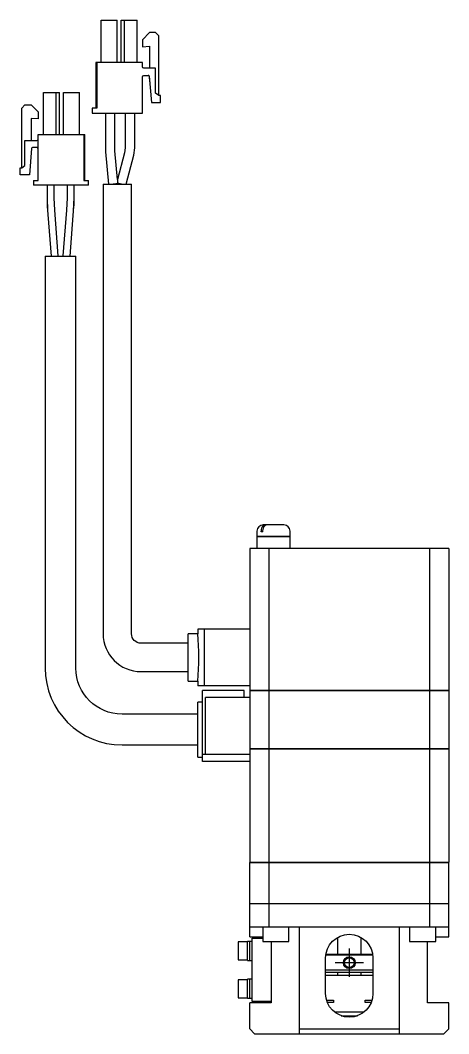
# Model space of a CAD drawing. Extents: x 0 to 1659, y -8 to 1394.
# Drawn here: x 688.7 to 779.2, y 183.5 to 397.6 of the extents above; entities that cross this region are included whole.
import ezdxf

# ---------------------------------------------------------------- set-up
doc = ezdxf.new("R2010")
doc.units = 0
doc.header["$LTSCALE"] = 0.5
doc.linetypes.add('CENTER', pattern=[50.8, 31.75, -6.35, 6.35, -6.35])
for name, color, linetype in [('MSM_CENTER', 1, 'CENTER'), ('MSM_CONTINUOUS', 7, 'CONTINUOUS'), ('MSM_NARROW', 5, 'CONTINUOUS')]:
    doc.layers.add(name, color=color, linetype=linetype)

msp = doc.modelspace()

# ---------------------------------------------------------------- linework, layer by layer
at = {"layer": 'MSM_CENTER'}
for p, q in [((758.15, 201.5), (758.15, 195.5)), ((761.15, 198.5), (755.15, 198.5))]:
    msp.add_line(p, q, dxfattribs=at)
at = {"layer": 'MSM_CONTINUOUS'}
for p, q in [((705.75, 388.7), (705.75, 397.6)), ((705.75, 388.7), (705.75, 397.6)), ((705.75, 397.6), (709.15, 397.6)), ((709.15, 388.7), (709.15, 397.6)), ((709.95, 388.7), (709.95, 397.6)), ((709.95, 397.6), (713.35, 397.6)), ((709.95, 388.7), (709.95, 397.6)), ((710.7, 388.7), (710.7, 397.6)), ((713.35, 388.7), (713.35, 397.6)), ((715.95, 395), (714.45, 393.5)), ((715.95, 395), (714.45, 393.5)), ((717.25, 395), (715.95, 395)), ((717.95, 394.3), (717.25, 395)), ((717.95, 381.7), (717.95, 394.3)), ((714.45, 393.5), (714.45, 392)), ((714.45, 393.5), (714.45, 392)), ((714.45, 392), (715.95, 392.13)), ((715.95, 392.13), (715.95, 387.45)), ((715.95, 392.13), (715.95, 387.45)), ((704.85, 388.7), (704.6, 388.7)), ((704.6, 388.7), (704.6, 379)), ((704.85, 388.7), (704.85, 379)), ((714.45, 388.7), (704.85, 388.7)), ((704.85, 388.7), (704.85, 379)), ((714.45, 387.75), (714.45, 388.7)), ((714.45, 378), (714.45, 385.65)), ((717.25, 387.45), (714.75, 387.45)), ((714.75, 385.95), (715.65, 385.95)), ((715.85, 385.77), (716.34, 380.2)), ((715.85, 385.77), (715.95, 384.62)), ((715.85, 385.77), (716.34, 380.2)), ((715.85, 385.77), (715.95, 384.62)), ((717.25, 382.2), (717.25, 387.45)), ((715.95, 384.62), (715.95, 384.62)), ((693.55, 373.45), (693.55, 382.35)), ((693.55, 382.35), (696.95, 382.35)), ((696.2, 373.45), (696.2, 382.35)), ((696.95, 373.45), (696.95, 382.35)), ((697.75, 382.35), (701.15, 382.35)), ((697.75, 373.45), (697.75, 382.35)), ((701.15, 373.45), (701.15, 382.35)), ((717.95, 381.7), (717.25, 382.2)), ((718.25, 381.7), (717.95, 381.7)), ((718.25, 380.2), (718.25, 381.7)), ((688.95, 379.05), (689.65, 379.75)), ((688.95, 366.45), (688.95, 379.05)), ((689.65, 379.75), (690.95, 379.75)), ((690.95, 379.75), (692.45, 378.25)), ((703.85, 379), (703.85, 378)), ((704.85, 379), (703.85, 379)), ((703.85, 379), (703.85, 378)), ((716.34, 380.2), (718.25, 380.2)), ((692.45, 376.75), (690.95, 376.88)), ((690.95, 376.88), (690.95, 372.2)), ((692.45, 378.25), (692.45, 376.75)), ((703.85, 378), (714.45, 378)), ((706.63, 378), (706.63, 370.1)), ((708.63, 370.1), (708.63, 378)), ((710.83, 378), (710.83, 370.64)), ((712.83, 370.64), (712.83, 378)), ((692.45, 363.75), (692.45, 373.45)), ((692.45, 373.45), (702.3, 373.45)), ((702.05, 373.45), (702.05, 363.75)), ((702.3, 363.75), (702.3, 373.45)), ((689.65, 366.95), (689.65, 372.2)), ((689.65, 372.2), (692.15, 372.2)), ((691.05, 370.52), (690.57, 364.95)), ((692.15, 370.7), (691.25, 370.7)), ((710.83, 370.64), (710.7, 369.63)), ((712.63, 369.13), (712.83, 370.64)), ((706.63, 370.1), (706.64, 369.81)), ((706.64, 369.81), (707.3, 363)), ((708.63, 370), (708.63, 370.1)), ((709.22, 363.95), (708.63, 370)), ((710.7, 369.63), (709.22, 363.95)), ((711.04, 363), (712.63, 369.13)), ((688.65, 364.95), (688.65, 366.45)), ((688.65, 366.45), (688.95, 366.45)), ((688.95, 366.45), (689.65, 366.95)), ((690.57, 364.95), (688.65, 364.95)), ((691.45, 363.75), (691.45, 362.75)), ((691.45, 363.75), (692.45, 363.75)), ((703.05, 362.75), (691.45, 362.75)), ((694.33, 362.75), (694.33, 359.12)), ((695.83, 360.12), (695.83, 362.75)), ((698.53, 362.75), (698.53, 360.12)), ((700.03, 359.15), (700.03, 362.75)), ((702.05, 363.75), (703.05, 363.75)), ((703.05, 362.75), (703.05, 363.75)), ((706.15, 363), (712.15, 363)), ((706.15, 363), (706.15, 268)), ((709.3, 363.1), (708.3, 363)), ((709.22, 363.95), (709.16, 363.22)), ((709.29, 363.19), (709.16, 363.22)), ((710, 363), (709.16, 363.22)), ((709.16, 363.22), (709.29, 363.19)), ((709.29, 363.19), (710, 363)), ((709.3, 363.1), (709.29, 363.19)), ((712.15, 268), (712.15, 363)), ((694.33, 360.12), (694.43, 357.38)), ((695.92, 357.49), (695.83, 360.12)), ((698.53, 360.12), (698.43, 357.49)), ((699.92, 357.37), (700.03, 360.12)), ((694.36, 358.32), (695.15, 347.75)), ((699.16, 347.75), (699.99, 358.29)), ((696.65, 347.81), (695.92, 357.49)), ((698.43, 357.49), (697.66, 347.81)), ((693.9, 347.75), (700.4, 347.75)), ((693.9, 347.75), (693.9, 260.75)), ((700.4, 260.75), (700.4, 347.75)), ((738.65, 289.7), (738.65, 288.55)), ((739.51, 289.5), (739.51, 289.7)), ((739.86, 289.5), (739.51, 289.5)), ((739.86, 289.5), (739.86, 289.7)), ((744.35, 291), (739.95, 291)), ((745.65, 288.55), (745.65, 289.7)), ((745.65, 288.55), (738.65, 288.55)), ((745.65, 288.5), (738.65, 288.5)), ((738.65, 288.5), (738.65, 286)), ((738.7, 288.55), (738.7, 288.5)), ((745.6, 288.5), (745.6, 288.55)), ((745.65, 286), (745.65, 288.5)), ((737.15, 286), (737.15, 256.05)), ((779.15, 286), (737.15, 286)), ((741.18, 286), (741.18, 256.05)), ((775.12, 286), (775.12, 256.05)), ((779.15, 286), (779.15, 256.05)), ((724.15, 258), (724.15, 268)), ((726.16, 268), (724.15, 268)), ((737.15, 269), (726.16, 269)), ((726.16, 269), (726.16, 268)), ((727.58, 257), (727.58, 269)), ((724.15, 266), (714.15, 266)), ((714.15, 260), (724.15, 260)), ((724.15, 258), (726.16, 258)), ((726.16, 258), (726.16, 257)), ((737.15, 257), (726.16, 257)), ((735.95, 256), (727.15, 256)), ((727.15, 241), (727.15, 256)), ((735.95, 254.5), (735.95, 256)), ((737.15, 256.05), (779.15, 256.05)), ((737.15, 256), (737.15, 219.75)), ((737.15, 256), (779.15, 256)), ((737.2, 256.05), (737.2, 256)), ((741.18, 256), (741.18, 243.75)), ((741.44, 256.05), (741.44, 256)), ((774.87, 256.05), (774.87, 256)), ((775.12, 256), (775.12, 243.75)), ((779.1, 256.05), (779.1, 256)), ((779.15, 256), (779.15, 243.75)), ((726.15, 241.93), (726.15, 253.57)), ((727.15, 253.57), (726.15, 253.57)), ((727.75, 242.5), (727.75, 254.5)), ((737.15, 254.5), (727.75, 254.5)), ((726.15, 251), (710.15, 251)), ((710.15, 244.5), (726.15, 244.5)), ((737.15, 242.5), (727.15, 242.5)), ((737.15, 243.75), (779.15, 243.75)), ((737.15, 243.7), (779.15, 243.7)), ((737.2, 243.75), (737.2, 243.7)), ((741.18, 243.7), (741.18, 219.75)), ((741.44, 243.75), (741.44, 243.7)), ((774.87, 243.75), (774.87, 243.7)), ((775.12, 243.7), (775.12, 219.75)), ((779.1, 243.75), (779.1, 243.7)), ((779.15, 243.7), (779.15, 219.75)), ((726.15, 241.93), (727.15, 241.93)), ((737.15, 241), (727.15, 241)), ((737.15, 219.75), (779.15, 219.75)), ((737.15, 219.7), (779.15, 219.7)), ((737.15, 204), (737.15, 219.7)), ((737.2, 219.75), (737.2, 219.7)), ((741.18, 219.7), (741.18, 211)), ((741.44, 219.75), (741.44, 219.7)), ((774.87, 219.75), (774.87, 219.7)), ((775.12, 219.7), (775.12, 211)), ((779.1, 219.75), (779.1, 219.7)), ((779.15, 204), (779.15, 219.7)), ((737.15, 211), (779.15, 211)), ((741.15, 211), (741.15, 206)), ((775.15, 206), (775.15, 211)), ((779.15, 206), (737.15, 206)), ((739.9, 206), (739.9, 203)), ((745.4, 203), (745.4, 206)), ((747.65, 183.5), (747.65, 206)), ((768.65, 206), (768.65, 183.5)), ((770.9, 206), (770.9, 203)), ((776.4, 203), (776.4, 206)), ((737.15, 204), (739.9, 204)), ((737.65, 190.3), (737.65, 203.7)), ((737.65, 203.7), (739.9, 203.7)), ((755.65, 203.83), (755.65, 200.3)), ((760.65, 200.3), (760.65, 203.83)), ((776.4, 204), (779.15, 204)), ((734.65, 202.9), (734.65, 199.1)), ((736.65, 202.9), (734.65, 202.9)), ((736.65, 199), (736.65, 203)), ((737.65, 203), (736.65, 203)), ((737.15, 199), (737.15, 203)), ((739.9, 203), (745.4, 203)), ((741.65, 203), (741.65, 190)), ((770.9, 203), (776.4, 203)), ((774.65, 190), (774.65, 203)), ((753.15, 192), (753.15, 199.5)), ((763.12, 200.1), (753.19, 200.1)), ((753.22, 200.3), (763.09, 200.3)), ((763.15, 199.5), (763.15, 192)), ((734.65, 199.1), (736.65, 199.1)), ((736.65, 199), (737.65, 199)), ((753.15, 197), (763.15, 197)), ((734.65, 194.9), (734.65, 191.1)), ((736.65, 194.9), (734.65, 194.9)), ((736.65, 191), (736.65, 195)), ((737.65, 195), (736.65, 195)), ((737.15, 191), (737.15, 195)), ((753.15, 196.5), (763.15, 196.5)), ((763.15, 195.8), (753.15, 195.8)), ((755.65, 196.5), (755.65, 195.8)), ((760.65, 195.8), (760.65, 196.5)), ((734.65, 191.1), (736.65, 191.1)), ((736.65, 191), (737.65, 191)), ((753.35, 190.6), (754.82, 190.6)), ((754.8, 190.6), (754.8, 190.1)), ((754.82, 190.6), (754.82, 190.1)), ((761.49, 190.6), (762.95, 190.6)), ((761.49, 190.1), (761.49, 190.6)), ((761.5, 190.1), (761.5, 190.6)), ((741.65, 190), (737.15, 190)), ((737.15, 184.5), (737.15, 190)), ((741.65, 190.3), (737.65, 190.3)), ((754.82, 190.1), (753.53, 190.1)), ((762.78, 190.1), (761.49, 190.1)), ((779.15, 190), (774.65, 190)), ((779.15, 184.5), (779.15, 190)), ((755.02, 188.1), (761.28, 188.1)), ((756.45, 187.3), (759.86, 187.3)), ((756.9, 187.3), (756.9, 187.16)), ((759.4, 187.16), (759.4, 187.3)), ((737.15, 184.5), (738.15, 183.5)), ((747.65, 184.5), (768.65, 184.5)), ((778.15, 183.5), (779.15, 184.5)), ((738.15, 183.5), (778.15, 183.5))]:
    msp.add_line(p, q, dxfattribs=at)
for points in [[(696.65, 347.81, 0), (696.65, 347.81, 0), (696.65, 347.81, 0), (696.65, 347.81, 0), (696.65, 347.8, 0), (696.65, 347.8, 0), (696.65, 347.8, 0), (696.65, 347.8, 0), (696.65, 347.8, 0), (696.65, 347.8, 0), (696.65, 347.8, 0), (696.65, 347.8, 0), (696.65, 347.8, 0), (696.65, 347.8, 0), (696.65, 347.8, 0), (696.65, 347.8, 0), (696.65, 347.8, 0), (696.65, 347.8, 0), (696.65, 347.8, 0), (696.65, 347.8, 0), (696.65, 347.8, 0), (696.65, 347.8, 0), (696.65, 347.8, 0), (696.65, 347.8, 0), (696.65, 347.8, 0), (696.65, 347.8, 0), (696.65, 347.8, 0), (696.65, 347.79, 0), (696.65, 347.79, 0), (696.65, 347.79, 0), (696.65, 347.79, 0), (696.65, 347.79, 0), (696.65, 347.79, 0), (696.65, 347.79, 0), (696.65, 347.79, 0), (696.65, 347.79, 0), (696.65, 347.79, 0), (696.65, 347.79, 0), (696.65, 347.79, 0), (696.65, 347.79, 0), (696.65, 347.79, 0), (696.65, 347.79, 0), (696.65, 347.79, 0), (696.65, 347.79, 0), (696.65, 347.79, 0), (696.65, 347.79, 0), (696.65, 347.79, 0), (696.65, 347.79, 0), (696.65, 347.79, 0), (696.65, 347.79, 0), (696.65, 347.78, 0), (696.65, 347.78, 0), (696.65, 347.78, 0), (696.65, 347.78, 0), (696.65, 347.78, 0), (696.65, 347.78, 0), (696.65, 347.78, 0), (696.65, 347.78, 0), (696.65, 347.78, 0), (696.65, 347.78, 0), (696.65, 347.78, 0), (696.65, 347.78, 0), (696.65, 347.78, 0), (696.65, 347.78, 0), (696.64, 347.78, 0), (696.64, 347.78, 0), (696.64, 347.78, 0), (696.64, 347.78, 0), (696.64, 347.78, 0), (696.64, 347.78, 0), (696.64, 347.78, 0), (696.64, 347.77, 0), (696.64, 347.77, 0), (696.64, 347.77, 0), (696.64, 347.77, 0), (696.64, 347.77, 0), (696.64, 347.77, 0), (696.64, 347.77, 0), (696.64, 347.77, 0), (696.64, 347.77, 0), (696.64, 347.77, 0), (696.64, 347.77, 0), (696.64, 347.77, 0), (696.64, 347.77, 0), (696.64, 347.77, 0), (696.64, 347.77, 0), (696.64, 347.77, 0), (696.64, 347.77, 0), (696.64, 347.77, 0), (696.64, 347.77, 0), (696.64, 347.77, 0), (696.64, 347.77, 0), (696.64, 347.77, 0), (696.64, 347.77, 0), (696.64, 347.76, 0), (696.64, 347.76, 0), (696.64, 347.76, 0), (696.64, 347.76, 0), (696.64, 347.76, 0), (696.64, 347.76, 0), (696.64, 347.76, 0), (696.63, 347.76, 0), (696.63, 347.76, 0), (696.63, 347.76, 0), (696.63, 347.76, 0), (696.63, 347.76, 0), (696.63, 347.76, 0), (696.63, 347.76, 0), (696.63, 347.76, 0), (696.63, 347.76, 0), (696.63, 347.76, 0), (696.63, 347.76, 0), (696.63, 347.76, 0), (696.63, 347.76, 0), (696.63, 347.76, 0), (696.63, 347.76, 0), (696.63, 347.75, 0), (696.63, 347.75, 0), (696.63, 347.75, 0), (696.63, 347.75, 0), (696.63, 347.75, 0), (696.63, 347.75, 0), (696.63, 347.75, 0), (696.63, 347.75, 0), (696.63, 347.75, 0), (696.63, 347.75, 0), (696.63, 347.75, 0), (696.63, 347.75, 0), (696.62, 347.75, 0)], [(697.68, 347.75, 0), (697.68, 347.75, 0), (697.68, 347.75, 0), (697.68, 347.75, 0), (697.68, 347.75, 0), (697.68, 347.75, 0), (697.68, 347.75, 0), (697.68, 347.75, 0), (697.68, 347.75, 0), (697.68, 347.75, 0), (697.68, 347.75, 0), (697.68, 347.75, 0), (697.68, 347.76, 0), (697.68, 347.76, 0), (697.68, 347.76, 0), (697.68, 347.76, 0), (697.68, 347.76, 0), (697.68, 347.76, 0), (697.68, 347.76, 0), (697.67, 347.76, 0), (697.67, 347.76, 0), (697.67, 347.76, 0), (697.67, 347.76, 0), (697.67, 347.76, 0), (697.67, 347.76, 0), (697.67, 347.76, 0), (697.67, 347.76, 0), (697.67, 347.76, 0), (697.67, 347.76, 0), (697.67, 347.76, 0), (697.67, 347.76, 0), (697.67, 347.76, 0), (697.67, 347.76, 0), (697.67, 347.77, 0), (697.67, 347.77, 0), (697.67, 347.77, 0), (697.67, 347.77, 0), (697.67, 347.77, 0), (697.67, 347.77, 0), (697.67, 347.77, 0), (697.67, 347.77, 0), (697.67, 347.77, 0), (697.67, 347.77, 0), (697.67, 347.77, 0), (697.67, 347.77, 0), (697.67, 347.77, 0), (697.67, 347.77, 0), (697.67, 347.77, 0), (697.66, 347.77, 0), (697.66, 347.77, 0), (697.66, 347.77, 0), (697.66, 347.77, 0), (697.66, 347.77, 0), (697.66, 347.77, 0), (697.66, 347.77, 0), (697.66, 347.78, 0), (697.66, 347.78, 0), (697.66, 347.78, 0), (697.66, 347.78, 0), (697.66, 347.78, 0), (697.66, 347.78, 0), (697.66, 347.78, 0), (697.66, 347.78, 0), (697.66, 347.78, 0), (697.66, 347.78, 0), (697.66, 347.78, 0), (697.66, 347.78, 0), (697.66, 347.78, 0), (697.66, 347.78, 0), (697.66, 347.78, 0), (697.66, 347.78, 0), (697.66, 347.78, 0), (697.66, 347.78, 0), (697.66, 347.78, 0), (697.66, 347.79, 0), (697.66, 347.79, 0), (697.66, 347.79, 0), (697.66, 347.79, 0), (697.66, 347.79, 0), (697.66, 347.79, 0), (697.66, 347.79, 0), (697.66, 347.79, 0), (697.66, 347.79, 0), (697.66, 347.79, 0), (697.66, 347.79, 0), (697.66, 347.79, 0), (697.66, 347.79, 0), (697.66, 347.79, 0), (697.66, 347.79, 0), (697.66, 347.79, 0), (697.66, 347.79, 0), (697.66, 347.79, 0), (697.66, 347.79, 0), (697.66, 347.79, 0), (697.66, 347.79, 0), (697.66, 347.79, 0), (697.66, 347.8, 0), (697.66, 347.8, 0), (697.66, 347.8, 0), (697.66, 347.8, 0), (697.66, 347.8, 0), (697.66, 347.8, 0), (697.66, 347.8, 0), (697.66, 347.8, 0), (697.66, 347.8, 0), (697.65, 347.8, 0), (697.65, 347.8, 0), (697.65, 347.8, 0), (697.65, 347.8, 0), (697.65, 347.8, 0), (697.65, 347.8, 0), (697.65, 347.8, 0), (697.65, 347.8, 0), (697.65, 347.8, 0), (697.65, 347.8, 0), (697.65, 347.8, 0), (697.65, 347.8, 0), (697.65, 347.8, 0), (697.65, 347.81, 0), (697.65, 347.81, 0), (697.65, 347.81, 0), (697.65, 347.81, 0), (697.65, 347.81, 0), (697.65, 347.81, 0), (697.65, 347.81, 0), (697.65, 347.81, 0), (697.65, 347.81, 0), (697.65, 347.81, 0), (697.65, 347.81, 0)]]:
    msp.add_polyline3d(points, dxfattribs=at)
msp.add_circle((758.15, 198.5), 1.02, dxfattribs=at)
at = {"layer": 'MSM_CONTINUOUS', "extrusion": (0, 0, -1)}
for centre, radius, start, end in [((-714.75, 387.75), 0.3, 270, 0), ((-714.75, 385.65), 0.3, 0, 90), ((-715.65, 385.75), 0.2, 90, 175), ((-714.15, 268), 2, 270, 360), ((-710.15, 260.75), 9.75, 270, 0), ((-758.15, 199.5), 5, 0, 180), ((-758.15, 192), 5, 180, 0)]:
    msp.add_arc(centre, radius, start, end, dxfattribs=at)
at = {"layer": 'MSM_CONTINUOUS'}
for centre, radius, start, end in [((715.65, 385.75), 0.2, 5, 90), ((715.65, 385.75), 0.2, 5, 90), ((691.25, 370.5), 0.2, 90, 175), ((692.15, 372.5), 0.3, 270, 0), ((692.15, 370.4), 0.3, 0, 90), ((705.08, 359.12), 10.75, 180, 184.2892), ((689.28, 359.15), 10.75, 355.452, 0), ((739.95, 289.7), 1.3, 90, 180), ((740.91, 289.78), 1.41, 131.3743, 182.8178), ((741.24, 289.79), 1.39, 132.8199, 183.04), ((740.45, 290.25), 0.751, 91.7681, 128.8955), ((740.81, 290.25), 0.754, 95.8166, 131.8939), ((744.35, 289.7), 1.3, 0, 90), ((714.15, 268), 8, 180, 270), ((666.37, 263), 60, 355.2198, 4.7802), ((710.15, 260.75), 16.25, 180, 270)]:
    msp.add_arc(centre, radius, start, end, dxfattribs=at)
at = {"layer": 'MSM_NARROW'}
msp.add_circle((758.15, 198.5), 1.25, dxfattribs=at)

doc.saveas('drawing.dxf')
